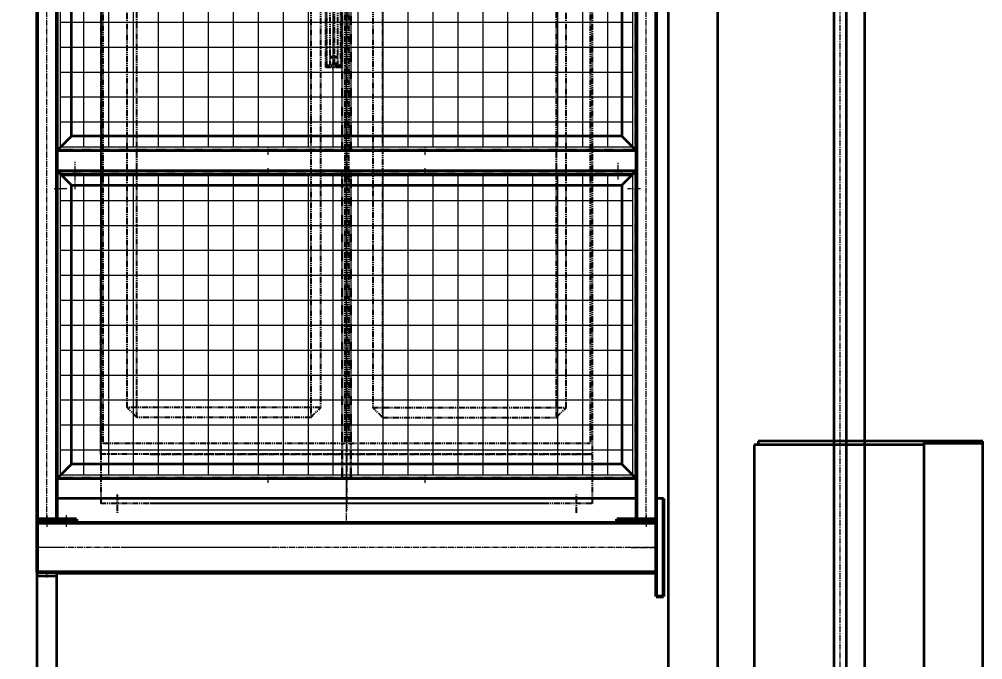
# Model space of a CAD drawing. Header units: millimetres. Extents: x -67280 to 67280, y -47520 to 47520.
# Drawn here: x -45724 to -43763, y 8896 to 10201 of the extents above; entities that cross this region are included whole.
import ezdxf

# ---------------------------------------------------------------- set-up
doc = ezdxf.new("R2010")
doc.units = ezdxf.units.MM
for name, pattern in [('双点画线', [22, 12, -2, 2, -2, 2, -2]), ('点画线', [18, 12, -2, 2, -2]), ('虚线', [2, 1, -1])]:
    doc.linetypes.add(name, pattern=pattern)
doc.layers.get('0').update_dxf_attribs({"lineweight": 35})
for name, color, linetype, lineweight in [('7', 30, '双点画线', 18), ('EB0', 7, 'Continuous', 35), ('EB0_1', 7, 'Continuous', 35), ('中心线层', 1, '点画线', 18), ('剖面线层', 6, 'Continuous', 18), ('尺寸线层', 4, 'Continuous', 18), ('粗实线层', 7, 'Continuous', 35), ('粗实线层_1', 7, 'Continuous', 35), ('细实线层', 3, 'Continuous', 18), ('虚线层', 100, '虚线', 18)]:
    doc.layers.add(name, color=color, linetype=linetype, lineweight=lineweight)
doc.styles.add('标准', font='', dxfattribs={"width": 0.667})
doc.styles.get('标准').set_extended_font_data('宋体')
doc.dimstyles.new('标准', dxfattribs={"dimscale": 160, "dimtxt": 2, "dimasz": 1, "dimexe": 1, "dimexo": 0, "dimgap": 1, "dimtad": 1, "dimdec": 1, "dimdsep": 46, "dimtxsty": '标准', "dimblk": '_CAXARROW', "dimcen": 0, "dimdle": 2, "dimaunit": 1, "dimadec": 0, "dimazin": 2, "dimtfac": 0.707107, "dimtdec": 3, "dimtmove": 0, "dimatfit": 3, "dimfxl": 0, "dimfrac": 2, "dimtolj": 1, "dimarcsym": 0})

# ---------------------------------------------------------------- blocks, each defined once
blk = doc.blocks.new('*X1425')
at = {"layer": '尺寸线层', "linetype": 'Continuous', "lineweight": 18}
for points in [[(-50471.7, 19199.8), (-50451.7, 19039.8), (-50491.7, 19039.8)], [(-50471.7, 7599.8), (-50451.7, 7759.8), (-50491.7, 7759.8)]]:
    blk.add_hatch(color=0, dxfattribs=at).paths.add_polyline_path(points, flags=0)
at = {"layer": '尺寸线层', "color": 0}
for p, q in [((-48483.2, 19199.8), (-50631.7, 19199.8)), ((-45550.6, 7599.8), (-50631.7, 7599.8))]:
    blk.add_line(p, q, dxfattribs=at)
at = {"layer": '尺寸线层', "color": 0, "linetype": 'Continuous', "lineweight": 18}
blk.add_line((-50471.7, 19199.8), (-50471.7, 7599.8), dxfattribs=at)
at = {"layer": '尺寸线层', "color": 0, "insert": (-50791.7, 13712.3), "char_height": 320, "width": 1539.614, "attachment_point": 5, "rotation": 90, "line_spacing_factor": 1.15057, "style": '标准'}
blk.add_mtext('\\T1.1;11600', dxfattribs=at)
blk = doc.blocks.new('_CAXARROW')
blk.add_hatch(color=0).paths.add_polyline_path([(0, 0), (-1, 0.125), (-1, -0.125)], flags=0)
blk = doc.blocks.new('*X1432')
at = {"layer": '尺寸线层', "linetype": 'Continuous', "lineweight": 18}
for points in [[(-46488, 18849.8), (-46508, 18689.8), (-46468, 18689.8)], [(-46488, 7599.8), (-46508, 7759.8), (-46468, 7759.8)]]:
    blk.add_hatch(color=0, dxfattribs=at).paths.add_polyline_path(points, flags=0)
at = {"layer": '尺寸线层', "color": 0}
for p, q in [((-45538, 18849.8), (-46648, 18849.8)), ((-44678.3, 7599.8), (-46648, 7599.8))]:
    blk.add_line(p, q, dxfattribs=at)
at = {"layer": '尺寸线层', "color": 0, "linetype": 'Continuous', "lineweight": 18}
blk.add_line((-46488, 7599.8), (-46488, 18849.8), dxfattribs=at)
at = {"layer": '尺寸线层', "color": 0, "insert": (-46808, 12929.7), "char_height": 320, "width": 1539.614, "attachment_point": 5, "rotation": 90, "line_spacing_factor": 1.15057, "style": '标准'}
blk.add_mtext('\\T1.1;11250', dxfattribs=at)
blk = doc.blocks.new('*X1625')
at = {"layer": 'EB0_1'}
for p, q in [((0, -47), (1180, -47)), ((0, -675), (0, -47)), ((30, -77), (0, -47)), ((1150, -77), (1180, -47)), ((1180, -47), (1180, -675)), ((30, -77), (1150, -77)), ((30, -645), (30, -77)), ((1150, -77), (1150, -645)), ((0, -675), (30, -645)), ((1150, -645), (30, -645)), ((1150, -645), (1180, -675)), ((1180, -675), (0, -675))]:
    blk.add_line(p, q, dxfattribs=at)
at = {"layer": '中心线层', "linetype": '点画线', "lineweight": 18}
for p, q in [((37.5, -85.3), (37.5, -29.2)), ((1142.5, -65.2), (1142.5, -29.2)), ((430, -58), (430, -42)), ((750, -58), (750, -42)), ((20.5, -84.5), (-5.5, -84.5)), ((1188, -84.5), (1162, -84.5)), ((430, -683), (430, -667)), ((750, -683), (750, -667))]:
    blk.add_line(p, q, dxfattribs=at)
at = {"layer": '中心线层'}
blk.add_line((590, -675), (590, -37), dxfattribs=at)
at = {"layer": '剖面线层', "color": 3, "linetype": 'Continuous', "lineweight": 18}
for p, q in [((1172.5, -54.1), (7.5, -54.1)), ((7.5, -667.5), (7.5, -54.5)), ((1172.5, -57.9), (7.5, -57.9)), ((54.9, -667.5), (54.9, -54.5)), ((105.7, -667.5), (105.7, -54.5)), ((156.5, -667.5), (156.5, -54.5)), ((207.3, -667.5), (207.3, -54.5)), ((258.1, -667.5), (258.1, -54.5)), ((308.9, -667.5), (308.9, -54.5)), ((359.7, -667.5), (359.7, -54.5)), ((410.5, -667.5), (410.5, -54.5)), ((461.3, -667.5), (461.3, -54.5)), ((512.1, -667.5), (512.1, -54.5)), ((562.9, -667.5), (562.9, -54.5)), ((613.7, -667.5), (613.7, -54.5)), ((664.5, -667.5), (664.5, -54.5)), ((715.3, -667.5), (715.3, -54.5)), ((766.1, -667.5), (766.1, -54.5)), ((816.9, -667.5), (816.9, -54.5)), ((867.7, -667.5), (867.7, -54.5)), ((918.5, -667.5), (918.5, -54.5)), ((969.3, -667.5), (969.3, -54.5)), ((1020.1, -667.5), (1020.1, -54.5)), ((1070.9, -667.5), (1070.9, -54.5)), ((1121.7, -667.5), (1121.7, -54.5)), ((1172.5, -667.5), (1172.5, -54.5)), ((1172.5, -108.7), (7.5, -108.7)), ((1172.5, -159.5), (7.5, -159.5)), ((1172.5, -210.3), (7.5, -210.3)), ((1172.5, -261.1), (7.5, -261.1)), ((1172.5, -311.9), (7.5, -311.9)), ((1172.5, -362.7), (7.5, -362.7)), ((1172.5, -413.5), (7.5, -413.5)), ((1172.5, -464.3), (7.5, -464.3)), ((1172.5, -515.1), (7.5, -515.1)), ((1172.5, -565.9), (7.5, -565.9)), ((1172.5, -616.7), (7.5, -616.7))]:
    blk.add_line(p, q, dxfattribs=at)
at = {"layer": '细实线层'}
for p, q in [((7.5, -54.5), (1172.5, -54.5)), ((1172.5, -667.5), (7.5, -667.5))]:
    blk.add_line(p, q, dxfattribs=at)
at = {"layer": '虚线层'}
for p, q in [((3, -50), (1177, -50)), ((3, -672), (3, -50)), ((580, -672), (580, -50)), ((582, -672), (582, -50)), ((598, -672), (598, -50)), ((600, -672), (600, -50)), ((1177, -50), (1177, -672)), ((1177, -672), (3, -672))]:
    blk.add_line(p, q, dxfattribs=at)
blk = doc.blocks.new('*X1626')
at = {"layer": 'EB0_1'}
for p, q in [((0, -47), (1180, -47)), ((0, -675), (0, -47)), ((30, -77), (0, -47)), ((1150, -77), (1180, -47)), ((1180, -47), (1180, -675)), ((30, -77), (1150, -77)), ((30, -645), (30, -77)), ((1150, -77), (1150, -645)), ((0, -675), (30, -645)), ((1150, -645), (30, -645)), ((1150, -645), (1180, -675)), ((1180, -675), (0, -675))]:
    blk.add_line(p, q, dxfattribs=at)
at = {"layer": '中心线层', "linetype": '点画线', "lineweight": 18}
for p, q in [((37.5, -85.3), (37.5, -29.2)), ((1142.5, -65.2), (1142.5, -29.2)), ((430, -58), (430, -42)), ((750, -58), (750, -42)), ((20.5, -84.5), (-5.5, -84.5)), ((1188, -84.5), (1162, -84.5)), ((430, -683), (430, -667)), ((750, -683), (750, -667))]:
    blk.add_line(p, q, dxfattribs=at)
at = {"layer": '中心线层'}
blk.add_line((590, -675), (590, -37), dxfattribs=at)
at = {"layer": '剖面线层', "color": 3, "linetype": 'Continuous', "lineweight": 18}
for p, q in [((1172.5, -54.1), (7.5, -54.1)), ((7.5, -667.5), (7.5, -54.5)), ((1172.5, -57.9), (7.5, -57.9)), ((54.9, -667.5), (54.9, -54.5)), ((105.7, -667.5), (105.7, -54.5)), ((156.5, -667.5), (156.5, -54.5)), ((207.3, -667.5), (207.3, -54.5)), ((258.1, -667.5), (258.1, -54.5)), ((308.9, -667.5), (308.9, -54.5)), ((359.7, -667.5), (359.7, -54.5)), ((410.5, -667.5), (410.5, -54.5)), ((461.3, -667.5), (461.3, -54.5)), ((512.1, -667.5), (512.1, -54.5)), ((562.9, -667.5), (562.9, -54.5)), ((613.7, -667.5), (613.7, -54.5)), ((664.5, -667.5), (664.5, -54.5)), ((715.3, -667.5), (715.3, -54.5)), ((766.1, -667.5), (766.1, -54.5)), ((816.9, -667.5), (816.9, -54.5)), ((867.7, -667.5), (867.7, -54.5)), ((918.5, -667.5), (918.5, -54.5)), ((969.3, -667.5), (969.3, -54.5)), ((1020.1, -667.5), (1020.1, -54.5)), ((1070.9, -667.5), (1070.9, -54.5)), ((1121.7, -667.5), (1121.7, -54.5)), ((1172.5, -667.5), (1172.5, -54.5)), ((1172.5, -108.7), (7.5, -108.7)), ((1172.5, -159.5), (7.5, -159.5)), ((1172.5, -210.3), (7.5, -210.3)), ((1172.5, -261.1), (7.5, -261.1)), ((1172.5, -311.9), (7.5, -311.9)), ((1172.5, -362.7), (7.5, -362.7)), ((1172.5, -413.5), (7.5, -413.5)), ((1172.5, -464.3), (7.5, -464.3)), ((1172.5, -515.1), (7.5, -515.1)), ((1172.5, -565.9), (7.5, -565.9)), ((1172.5, -616.7), (7.5, -616.7))]:
    blk.add_line(p, q, dxfattribs=at)
at = {"layer": '细实线层'}
for p, q in [((7.5, -54.5), (1172.5, -54.5)), ((1172.5, -667.5), (7.5, -667.5))]:
    blk.add_line(p, q, dxfattribs=at)
at = {"layer": '虚线层'}
for p, q in [((3, -50), (1177, -50)), ((3, -672), (3, -50)), ((580, -672), (580, -50)), ((582, -672), (582, -50)), ((598, -672), (598, -50)), ((600, -672), (600, -50)), ((1177, -50), (1177, -672)), ((1177, -672), (3, -672))]:
    blk.add_line(p, q, dxfattribs=at)
blk = doc.blocks.new('*X1624')
at = {"layer": '7', "linetype": '双点画线', "lineweight": 25}
for p, q in [((-644.9, -271.5), (-644.9, -2232)), ((-1144.9, -318), (-1145, -2118)), ((-1145, -2118), (-1144.9, -318)), ((-1140.9, -320.5), (-1141, -2095.5)), ((-1140.9, -320.5), (-1141, -2095.5)), ((-648.9, -320.5), (-648.9, -2095.5)), ((-640.9, -320.5), (-640.9, -2095.5)), ((-148.9, -320.5), (-149, -2095.5)), ((-144.9, -318), (-145, -2118)), ((-1071.9, -2043), (-1071.9, -373)), ((-717.9, -373), (-717.9, -2043)), ((-571.9, -373), (-571.9, -2043)), ((-217.9, -2043), (-217.9, -373)), ((-1091.9, -2023), (-1091.9, -393)), ((-697.9, -393), (-697.9, -2023)), ((-591.9, -393), (-591.9, -2023)), ((-197.9, -2023), (-197.9, -393)), ((-679.4, -1183.8), (-679.4, -1324.3)), ((-672.4, -1181.3), (-672.4, -1322.3)), ((-670.4, -1181.3), (-670.4, -1322.3)), ((-663.4, -1183.8), (-663.4, -1324.3)), ((-672.4, -1308.3), (-679.4, -1308.3)), ((-672.4, -1310.3), (-679.4, -1310.3)), ((-663.4, -1308.3), (-670.4, -1308.3)), ((-663.4, -1310.3), (-670.4, -1310.3)), ((-657.4, -1326.3), (-685.4, -1326.3)), ((-663.4, -1322.3), (-679.4, -1322.3)), ((-663.4, -1324.3), (-679.4, -1324.3)), ((-1145, -1933.9), (-1144.9, -1484)), ((-697.9, -2023), (-1091.9, -2023)), ((-1071.9, -2043), (-1091.9, -2023)), ((-717.9, -2043), (-697.9, -2023)), ((-571.9, -2043), (-591.9, -2023)), ((-591.9, -2023), (-197.9, -2023)), ((-217.9, -2043), (-197.9, -2023)), ((-717.9, -2043), (-1071.9, -2043)), ((-571.9, -2043), (-217.9, -2043)), ((-1141, -2095.5), (-648.9, -2095.5)), ((-640.9, -2095.5), (-149, -2095.5)), ((-1145, -2118), (-1145, -2218)), ((-145, -2118), (-1145, -2118)), ((-145, -2118), (-1045, -2118)), ((-145, -2118), (-1045, -2118)), ((-1045, -2118), (-145, -2118)), ((-145, -2118), (-145, -2218)), ((-1112.3, -2200), (-1112.3, -2237.5)), ((-177.3, -2237.5), (-177.3, -2200)), ((-145, -2218), (-1145, -2218)), ((-245, -2218), (-1045, -2218))]:
    blk.add_line(p, q, dxfattribs=at)
for points in [[(-657.4, -1102.3), (-657.4, -1328.3), (-685.4, -1328.3), (-685.4, -1102.3)], [(-657.4, -1129.3), (-655.4, -1129.3), (-655.4, -1330.3), (-687.4, -1330.3), (-687.4, -1129.3), (-685.4, -1129.3)]]:
    blk.add_lwpolyline(points, dxfattribs=at)
at = {"layer": 'EB0', "linetype": 'Continuous', "lineweight": 50}
for p, q in [((-1275, -2250), (-1275, -136)), ((-1235, -2250), (-1235, -136)), ((-55, -2250), (-55, -136)), ((-15, -2250), (-15, -136)), ((0, -2208), (0, -2408)), ((-1275, -2250), (-1270, -2250)), ((-1275, -2258), (-1275, -2250)), ((-1275, -2250), (-1195, -2250)), ((-1195, -2250), (-1270, -2250)), ((-1269, -2250), (-1231, -2250)), ((-1195, -2258), (-1195, -2250)), ((-95, -2258), (-95, -2250)), ((-95, -2250), (-15, -2250)), ((-15, -2250), (-15, -2258)), ((-1195, -2258), (-1275, -2258)), ((-1275, -2258), (-1275, -2358)), ((-15, -2258), (-1275, -2258)), ((-1275, -2258), (-1275, -2358)), ((-1275, -2258), (-1275, -2358)), ((-1195, -2258), (-1270, -2258)), ((-15, -2258), (-95, -2258)), ((-15, -2358), (-15, -2258)), ((-15, -2258), (-15, -2358)), ((-15, -2358), (-15, -2258)), ((-15, -2358), (-1275, -2358)), ((-1225, -2358), (-1275, -2358)), ((-15, -2358), (-15, -2408)), ((0, -2408), (-15, -2408))]:
    blk.add_line(p, q, dxfattribs=at)
at = {"layer": 'EB0'}
for p, q in [((-15, -2148), (-15, -2208)), ((-55, -2168), (-1235, -2168)), ((-55, -2208), (-1235, -2208)), ((-1235, -2358), (-1275, -2358)), ((-1235, -2366), (-1275, -2366))]:
    blk.add_line(p, q, dxfattribs=at)
at = {"layer": '中心线层'}
for p, q in [((-1255, -2253), (-1255, -133)), ((-645, -2253), (-645, -133)), ((-35, -2253), (-35, -133)), ((-1215, -2266), (-1215, -2256.4)), ((-12, -2308), (-1278, -2308)), ((-1052, -2308), (-1118, -2308)), ((-832, -2308), (-1088, -2308)), ((-802, -2308), (-868, -2308)), ((-1255, -2369), (-1255, -2355))]:
    blk.add_line(p, q, dxfattribs=at)
at = {"layer": '中心线层', "linetype": '点画线', "lineweight": 18}
for p, q in [((-1255, -2241.9), (-1255, -2266)), ((-1215, -2266), (-1215, -2242.2)), ((-35, -2241.9), (-35, -2266)), ((-1224, -2308), (-1278, -2308)), ((-66, -2308), (-12, -2308))]:
    blk.add_line(p, q, dxfattribs=at)
at = {"layer": '粗实线层'}
for p, q in [((0, -2208), (-15, -2208)), ((-15, -2208), (-15, -2258)), ((-1235, -2360), (-15, -2360)), ((-15, -2358), (-1145.8, -2358))]:
    blk.add_line(p, q, dxfattribs=at)
at = {"layer": '粗实线层_1'}
for p, q in [((-1275, -3388), (-1275, -2358)), ((-1235, -3388), (-1235, -2358)), ((-1145, -2358), (-1225, -2358))]:
    blk.add_line(p, q, dxfattribs=at)
at = {"layer": '虚线层', "linetype": '虚线', "lineweight": 18}
blk.add_line((-15, -2208), (-15, -2258), dxfattribs=at)
at = {"layer": '虚线层', "linetype": 'Continuous', "lineweight": 50}
for p, q in [((-1275, -2358), (-1275, -2258)), ((-15, -2258), (-15, -2358))]:
    blk.add_line(p, q, dxfattribs=at)
at = {"layer": 'EB0'}
for name, p in [('*X1626', (-1235, -825)), ('*X1625', (-1235, -1493))]:
    blk.add_blockref(name, p, dxfattribs=at)
blk = doc.blocks.new('*X1613')
at = {"layer": 'EB0'}
blk.add_line((-250, 10463.2), (-250, -44.7), dxfattribs=at)
at = {"layer": 'EB0_1'}
for p, q in [((-350, 30), (-350, 10349)), ((-12.5, -31), (-12.5, 10349)), ((12.5, -31), (12.5, 10349)), ((50, 30), (50, 10349))]:
    blk.add_line(p, q, dxfattribs=at)
at = {"layer": '中心线层'}
blk.add_line((0, -98), (0, 10401.4), dxfattribs=at)
at = {"layer": 'EB0'}
blk.add_blockref('*X1624', (-360, 3408), dxfattribs=at)
blk = doc.blocks.new('*X1600')
at = {"layer": 'EB0_1'}
for p, q in [((1065, 1387), (1065, -3)), ((1185, 1382), (1065, 1382)), ((1185, -3), (1185, 1387))]:
    blk.add_line(p, q, dxfattribs=at)
at = {"layer": '虚线层'}
blk.add_line((1185, 1183), (1185, 1371), dxfattribs=at)
at = {"layer": 'EB0'}
blk.add_blockref('*X1613', (895, 70), dxfattribs=at)
at = {"layer": 'EB0_1'}
for p, q in [((1065, 1379), (720, 1379)), ((720, 1379), (720, -3)), ((1185, 1387), (728, 1387)), ((728, 1387), (728, 1379))]:
    blk.add_line(p, q, dxfattribs=at)

msp = doc.modelspace()

# ---------------------------------------------------------------- dimensions: what is measured, and where the dimension line sits
at = {"layer": '尺寸线层'}
for base, p1, p2, angle, picture, middle in [((-50471.742, 7599.786), (-48483.184, 19199.786), (-45550.571, 7599.786), 270, '*X1425', (-50471.742, 13712.286)), ((-46487.969, 18849.786), (-44678.343, 7599.786), (-45537.969, 18849.786), 90, '*X1432', (-46487.969, 12929.703))]:
    dim = msp.add_linear_dim(base=base, p1=p1, p2=p2, angle=angle, dimstyle='标准', override={"dimsah": 1, "dimtfill": 1, "dimtzin": 8}, dxfattribs=at)
    dim.commit()
    dim.dimension.update_dxf_attribs({"geometry": picture, "text_midpoint": middle, "dimtype": 160})

# ---------------------------------------------------------------- next in the draw order: block references
msp.add_blockref('*X1600', (-44947.961, 7954.786), dxfattribs=at)

doc.saveas('drawing.dxf')
